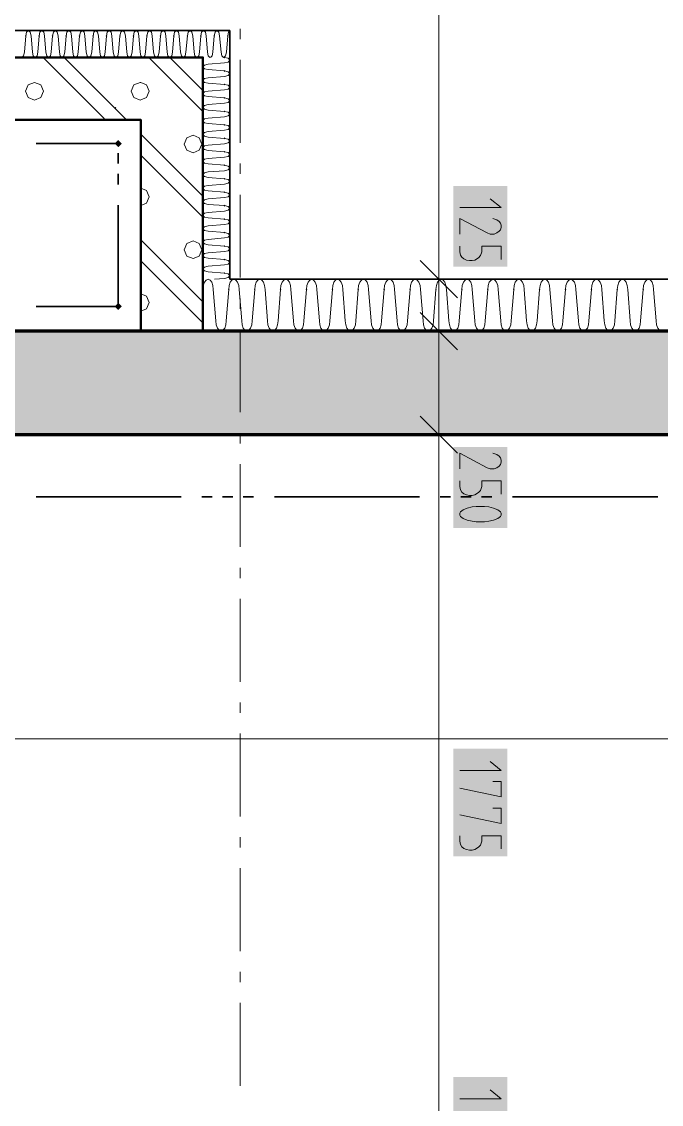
# Model space of a CAD drawing. Header units: millimetres. Extents: x 0 to 594, y 0 to 420.
# Drawn here: x 441.04 to 453.58, y 183.05 to 204.27 of the extents above; entities that cross this region are included whole.
import ezdxf

# ---------------------------------------------------------------- set-up
doc = ezdxf.new("R2010")
doc.units = ezdxf.units.MM
doc.header["$LTSCALE"] = 8
for name, color, linetype in [('PDF_Instalacni prizdivky', 7, 'Continuous'), ('PDF_Koty delkove', 7, 'Continuous'), ('PDF_Obecne 0.25', 7, 'Continuous'), ('PDF_Osy hlavni', 7, 'Continuous'), ('PDF_Pozarni useky', 3, 'Continuous'), ('PDF_Rampy', 7, 'Continuous'), ('PDF_Steny sendvic', 7, 'Continuous'), ('PDF_Steny vnitrni', 7, 'Continuous'), ('PDF_Zatepleni', 7, 'Continuous')]:
    doc.layers.add(name, color=color, linetype=linetype)

msp = doc.modelspace()

# ---------------------------------------------------------------- linework, layer by layer
at = {"layer": 'PDF_Instalacni prizdivky', "lineweight": 50}
msp.add_lwpolyline([(430.45, 202.353), (443.371, 202.353), (443.371, 198.208), (444.59, 198.208), (444.59, 199.224), (444.59, 203.572), (443.371, 203.572), (430.45, 203.572)], dxfattribs=at)
at = {"layer": 'PDF_Instalacni prizdivky', "lineweight": 9}
for points in [[(441.458, 203.572), (442.636, 202.393), (442.677, 202.353)], [(441.872, 203.572), (442.843, 202.601)], [(443.53, 203.572), (444.59, 202.511)], [(443.944, 203.572), (444.59, 202.926)], [(441.412, 203.034), (441.289, 203.085), (441.166, 203.034), (441.115, 202.911), (441.166, 202.788), (441.289, 202.737)], [(441.289, 202.737), (441.412, 202.788), (441.463, 202.911), (441.412, 203.034)], [(443.371, 203.081), (443.361, 203.085), (443.238, 203.034), (443.187, 202.911), (443.238, 202.788), (443.361, 202.737), (443.371, 202.742)], [(443.371, 202.742), (443.484, 202.788), (443.535, 202.911), (443.484, 203.034), (443.371, 203.081)], [(442.843, 202.601), (443.05, 202.393)], [(443.05, 202.393), (443.091, 202.353)], [(443.371, 202.072), (444.59, 200.853)], [(443.371, 201.658), (444.59, 200.439)], [(443.371, 200.669), (443.484, 200.716), (443.535, 200.839), (443.484, 200.962), (443.371, 201.009)], [(443.371, 200), (444.59, 198.781)], [(443.371, 199.586), (444.59, 198.367)], [(443.371, 198.597), (443.484, 198.644), (443.535, 198.767), (443.484, 198.89), (443.371, 198.937)]]:
    msp.add_lwpolyline(points, dxfattribs=at)
for points in [[(444.397, 201.701), (444.52, 201.752), (444.571, 201.875), (444.52, 201.998), (444.397, 202.049), (444.274, 201.998), (444.223, 201.875), (444.274, 201.752)], [(444.397, 199.629), (444.52, 199.68), (444.571, 199.803), (444.52, 199.926), (444.397, 199.977), (444.274, 199.926), (444.223, 199.803), (444.274, 199.68)]]:
    msp.add_lwpolyline(points, close=True, dxfattribs=at)
at = {"layer": 'PDF_Instalacni prizdivky', "lineweight": 9, "transparency": 33554559}
msp.add_solid([(442.874, 202.604), (442.892, 202.586), (442.856, 202.586), (442.874, 202.568)], dxfattribs=at)
at = {"layer": 'PDF_Koty delkove', "lineweight": 18}
for points in [[(449.22, 301.251), (449.22, 300.784), (449.22, 298), (449.22, 260.66), (449.22, 260.009), (449.22, 199.224), (449.22, 198.208), (449.22, 196.177), (449.22, 181.752), (449.22, 180.94), (449.22, 149.166), (449.22, 145.956), (449.22, 144.087)], [(449.626, 200.63), (450.439, 200.63), (450.222, 200.803)], [(449.626, 200.11), (449.626, 200.413), (450.168, 200.131), (450.222, 200.11), (450.304, 200.11), (450.357, 200.131), (450.398, 200.164), (450.426, 200.196), (450.439, 200.24), (450.439, 200.283), (450.426, 200.326), (450.398, 200.359), (450.357, 200.391), (450.277, 200.413)], [(450.439, 199.611), (450.439, 199.871), (450.06, 199.871), (450.06, 199.762), (450.032, 199.687), (449.992, 199.643), (449.924, 199.601), (449.871, 199.59), (449.816, 199.59), (449.762, 199.601), (449.708, 199.622), (449.667, 199.655), (449.64, 199.697), (449.626, 199.762)], [(449.626, 199.762), (449.626, 199.871)], [(448.854, 199.59), (449.585, 198.858)], [(448.61, 199.224), (449.22, 199.224), (449.829, 199.224)], [(448.854, 198.574), (449.585, 197.843)], [(448.61, 198.208), (449.22, 198.208), (449.829, 198.208)], [(448.854, 196.542), (449.585, 195.811)], [(448.61, 196.177), (449.22, 196.177), (449.829, 196.177)], [(449.626, 195.507), (449.626, 195.811), (450.168, 195.529), (450.222, 195.507), (450.304, 195.507), (450.357, 195.529), (450.398, 195.561), (450.426, 195.594), (450.439, 195.637), (450.439, 195.68), (450.426, 195.724), (450.398, 195.756), (450.357, 195.789), (450.277, 195.811)], [(450.439, 195.009), (450.439, 195.269), (450.06, 195.269), (450.06, 195.16), (450.032, 195.085), (449.992, 195.041), (449.924, 194.998), (449.871, 194.987), (449.816, 194.987), (449.762, 194.998), (449.708, 195.02), (449.667, 195.052), (449.64, 195.095), (449.626, 195.16), (449.626, 195.269)], [(449.952, 194.467), (450.114, 194.467), (450.195, 194.478), (450.29, 194.5), (450.371, 194.532), (450.426, 194.575), (450.439, 194.597), (450.439, 194.64), (450.426, 194.662), (450.371, 194.705), (450.29, 194.738), (450.195, 194.76), (450.114, 194.771), (449.952, 194.771), (449.871, 194.76), (449.775, 194.738), (449.694, 194.705), (449.64, 194.662), (449.626, 194.64), (449.626, 194.597), (449.64, 194.575), (449.694, 194.532), (449.775, 194.5)], [(449.775, 194.5), (449.871, 194.478), (449.952, 194.467)], [(338.895, 190.215), (385.633, 190.215), (388.071, 190.215), (409.525, 190.215), (411.963, 190.215), (414.807, 190.215), (415.62, 190.215), (419.683, 190.215), (455.927, 190.215), (457.958, 190.215), (459.137, 190.215)], [(449.626, 189.593), (450.439, 189.593), (450.222, 189.766)], [(450.277, 189.376), (450.439, 189.376), (450.439, 189.073), (449.626, 189.246)], [(450.277, 188.856), (450.439, 188.856), (450.439, 188.553), (449.626, 188.725)], [(450.439, 188.054), (450.439, 188.314), (450.06, 188.314), (450.06, 188.205), (450.032, 188.13), (449.992, 188.086), (449.924, 188.044), (449.871, 188.032), (449.816, 188.032), (449.762, 188.044), (449.708, 188.065), (449.667, 188.097), (449.64, 188.14), (449.626, 188.205), (449.626, 188.314)], [(449.626, 183.158), (450.439, 183.158), (450.222, 183.331)]]:
    msp.add_lwpolyline(points, dxfattribs=at)
at = {"layer": 'PDF_Koty delkove', "color": 7, "lineweight": 18, "true_color": 0xffffff, "transparency": 33554559}
for points in [[(449.504, 201.055), (449.504, 199.468), (450.561, 201.055), (450.561, 199.468)], [(449.504, 195.933), (449.504, 194.346), (450.561, 195.933), (450.561, 194.346)], [(449.504, 190.018), (449.504, 187.911), (450.561, 190.018), (450.561, 187.911)], [(449.504, 183.583), (449.504, 181.996), (450.561, 183.583), (450.561, 181.996)]]:
    msp.add_solid(points, dxfattribs=at)
at = {"layer": 'PDF_Obecne 0.25', "lineweight": 25}
msp.add_lwpolyline([(443.29, 204.1), (443.29, 204.1)], dxfattribs=at)
at = {"layer": 'PDF_Osy hlavni', "lineweight": 18}
for points in [[(445.322, 204.133), (445.322, 203.929)], [(445.322, 204.133), (445.322, 203.929)], [(445.322, 203.523), (445.322, 201.898)], [(445.322, 203.523), (445.322, 201.898)], [(445.322, 201.491), (445.322, 201.288)], [(445.322, 201.491), (445.322, 201.288)], [(445.322, 200.882), (445.322, 199.257)], [(445.322, 200.882), (445.322, 199.257)], [(445.322, 198.85), (445.322, 198.647)], [(445.322, 198.85), (445.322, 198.647)], [(445.322, 198.241), (445.322, 196.616)], [(445.322, 198.241), (445.322, 196.616)], [(445.322, 196.006), (445.322, 196.209), (445.322, 196.006)], [(445.322, 193.975), (445.322, 195.6), (445.322, 193.975)], [(445.322, 193.365), (445.322, 193.568), (445.322, 193.365)], [(445.322, 192.959), (445.322, 191.334)], [(445.322, 192.959), (445.322, 191.334)], [(445.322, 190.724), (445.322, 190.927), (445.322, 190.724)], [(445.322, 190.318), (445.322, 188.692)], [(445.322, 190.318), (445.322, 188.692)], [(445.322, 188.286), (445.322, 188.083), (445.322, 188.286)], [(445.322, 187.677), (445.322, 186.051), (445.322, 187.677)], [(445.322, 185.645), (445.322, 185.442), (445.322, 185.645)], [(445.322, 183.41), (445.322, 185.036), (445.322, 183.41)]]:
    msp.add_lwpolyline(points, dxfattribs=at)
at = {"layer": 'PDF_Pozarni useky', "lineweight": 35}
for points in [[(441.319, 201.885), (442.93, 201.885)], [(442.93, 201.695), (442.93, 201.491)], [(442.93, 201.288), (442.93, 201.085)], [(442.93, 200.679), (442.93, 198.691), (441.319, 198.691)], [(441.319, 194.958), (444.163, 194.958)], [(444.57, 194.958), (444.773, 194.958)], [(444.976, 194.958), (445.179, 194.958)], [(445.382, 194.958), (445.585, 194.958)], [(445.992, 194.958), (448.836, 194.958)], [(449.242, 194.958), (449.445, 194.958)], [(449.649, 194.958), (449.852, 194.958)], [(450.055, 194.958), (450.258, 194.958)], [(450.664, 194.958), (453.509, 194.958)]]:
    msp.add_lwpolyline(points, dxfattribs=at)
at = {"layer": 'PDF_Pozarni useky', "lineweight": 35, "transparency": 33554559}
for points in [[(442.93, 201.956), (443.001, 201.885), (442.859, 201.885), (442.93, 201.814)], [(442.859, 201.885), (442.93, 201.956), (442.93, 201.814), (443.001, 201.885)], [(442.93, 198.762), (443.001, 198.691), (442.859, 198.691), (442.93, 198.62)], [(442.859, 198.691), (442.93, 198.762), (442.93, 198.62), (443.001, 198.691)]]:
    msp.add_solid(points, dxfattribs=at)
at = {"layer": 'PDF_Rampy', "lineweight": 25}
msp.add_lwpolyline([(444.59, 203.572), (444.59, 199.224)], dxfattribs=at)
at = {"layer": 'PDF_Steny sendvic', "lineweight": 35}
for points in [[(445.119, 203.572), (445.119, 204.1), (429.231, 204.1), (429.231, 203.572), (430.45, 203.572), (443.371, 203.572), (444.59, 203.572), (444.59, 199.224)], [(445.119, 199.224), (445.119, 203.572)]]:
    msp.add_lwpolyline(points, dxfattribs=at)
at = {"layer": 'PDF_Steny sendvic', "lineweight": 9}
for points in [[(441.222, 203.994), (441.206, 204.069), (441.169, 204.1), (441.132, 204.069), (441.116, 203.994)], [(441.486, 203.994), (441.471, 204.069), (441.433, 204.1), (441.396, 204.069), (441.38, 203.994)], [(441.75, 203.994), (441.735, 204.069), (441.697, 204.1), (441.66, 204.069), (441.644, 203.994)], [(442.014, 203.994), (441.999, 204.069), (441.961, 204.1), (441.924, 204.069), (441.909, 203.994)], [(442.278, 203.994), (442.263, 204.069), (442.226, 204.1), (442.188, 204.069), (442.173, 203.994)], [(442.542, 203.994), (442.527, 204.069), (442.49, 204.1), (442.452, 204.069), (442.437, 203.994)], [(442.754, 204.1), (442.716, 204.069), (442.701, 203.994)], [(442.807, 203.994), (442.791, 204.069), (442.754, 204.1)], [(443.071, 203.994), (443.055, 204.069), (443.018, 204.1), (442.981, 204.069), (442.965, 203.994)], [(443.335, 203.994), (443.319, 204.069), (443.282, 204.1), (443.245, 204.069), (443.229, 203.994)], [(443.546, 204.1), (443.509, 204.069), (443.493, 203.994)], [(443.599, 203.994), (443.583, 204.069), (443.546, 204.1)], [(443.863, 203.994), (443.848, 204.069), (443.81, 204.1), (443.773, 204.069), (443.757, 203.994)], [(444.127, 203.994), (444.112, 204.069), (444.074, 204.1), (444.037, 204.069), (444.021, 203.994)], [(444.301, 204.069), (444.286, 203.994)], [(444.338, 204.1), (444.301, 204.069)], [(444.391, 203.994), (444.376, 204.069), (444.338, 204.1)], [(444.603, 204.1), (444.565, 204.069), (444.55, 203.994)], [(444.655, 203.994), (444.64, 204.069), (444.603, 204.1)], [(444.867, 204.1), (444.829, 204.069), (444.814, 203.994)], [(444.904, 204.069), (444.867, 204.1)], [(444.919, 203.994), (444.904, 204.069)], [(445.119, 204.09), (445.093, 204.069), (445.078, 203.994)], [(441.09, 203.677), (441.116, 203.994)], [(441.222, 203.994), (441.248, 203.677)], [(441.354, 203.677), (441.38, 203.994)], [(441.486, 203.994), (441.512, 203.677)], [(441.618, 203.677), (441.644, 203.994)], [(441.75, 203.994), (441.776, 203.677)], [(441.882, 203.677), (441.909, 203.994)], [(442.014, 203.994), (442.04, 203.677)], [(442.147, 203.677), (442.173, 203.994)], [(442.278, 203.994), (442.305, 203.677)], [(442.411, 203.677), (442.437, 203.994)], [(442.542, 203.994), (442.569, 203.677)], [(442.675, 203.677), (442.701, 203.994)], [(442.807, 203.994), (442.833, 203.677)], [(442.939, 203.677), (442.965, 203.994)], [(443.071, 203.994), (443.097, 203.677)], [(443.203, 203.677), (443.229, 203.994)], [(443.335, 203.994), (443.361, 203.677)], [(443.467, 203.677), (443.493, 203.994)], [(443.599, 203.994), (443.625, 203.677)], [(443.731, 203.677), (443.757, 203.994)], [(443.863, 203.994), (443.889, 203.677)], [(443.995, 203.677), (444.021, 203.994)], [(444.127, 203.994), (444.153, 203.677)], [(444.259, 203.677), (444.286, 203.994)], [(444.391, 203.994), (444.417, 203.677)], [(444.524, 203.677), (444.55, 203.994)], [(444.655, 203.994), (444.681, 203.677)], [(444.788, 203.677), (444.814, 203.994)], [(444.919, 203.994), (444.946, 203.677)], [(445.052, 203.677), (445.078, 203.994)], [(441.043, 203.572), (441.075, 203.602), (441.09, 203.677)], [(441.09, 203.677), (441.09, 203.677)], [(441.248, 203.677), (441.264, 203.602), (441.296, 203.572)], [(441.307, 203.572), (441.339, 203.602), (441.354, 203.677)], [(441.354, 203.677), (441.354, 203.677)], [(441.512, 203.677), (441.528, 203.602), (441.56, 203.572)], [(441.571, 203.572), (441.603, 203.602), (441.618, 203.677)], [(441.618, 203.677), (441.618, 203.677)], [(441.776, 203.677), (441.792, 203.602), (441.824, 203.572)], [(441.835, 203.572), (441.867, 203.602), (441.882, 203.677)], [(441.882, 203.677), (441.882, 203.677)], [(442.04, 203.677), (442.056, 203.602), (442.088, 203.572)], [(442.099, 203.572), (442.131, 203.602), (442.147, 203.677)], [(442.147, 203.677), (442.147, 203.677)], [(442.305, 203.677), (442.32, 203.602), (442.352, 203.572)], [(442.363, 203.572), (442.395, 203.602), (442.411, 203.677)], [(442.411, 203.677), (442.411, 203.677)], [(442.569, 203.677), (442.584, 203.602), (442.616, 203.572)], [(442.627, 203.572), (442.659, 203.602), (442.675, 203.677)], [(442.675, 203.677), (442.675, 203.677)], [(442.833, 203.677), (442.848, 203.602), (442.88, 203.572)], [(442.891, 203.572), (442.923, 203.602), (442.939, 203.677)], [(442.939, 203.677), (442.939, 203.677)], [(443.097, 203.677), (443.112, 203.602), (443.144, 203.572)], [(443.155, 203.572), (443.187, 203.602), (443.203, 203.677)], [(443.203, 203.677), (443.203, 203.677)], [(443.361, 203.677), (443.376, 203.602), (443.408, 203.572)], [(443.42, 203.572), (443.452, 203.602), (443.467, 203.677)], [(443.467, 203.677), (443.467, 203.677)], [(443.625, 203.677), (443.641, 203.602), (443.673, 203.572)], [(443.684, 203.572), (443.716, 203.602), (443.731, 203.677)], [(443.731, 203.677), (443.731, 203.677)], [(443.889, 203.677), (443.905, 203.602), (443.937, 203.572)], [(443.948, 203.572), (443.98, 203.602), (443.995, 203.677)], [(443.995, 203.677), (443.995, 203.677)], [(444.153, 203.677), (444.169, 203.602), (444.201, 203.572)], [(444.212, 203.572), (444.244, 203.602), (444.259, 203.677)], [(444.259, 203.677), (444.259, 203.677)], [(444.259, 203.677), (444.259, 203.677)], [(444.417, 203.677), (444.433, 203.602), (444.465, 203.572)], [(444.476, 203.572), (444.508, 203.602), (444.524, 203.677)], [(444.524, 203.677), (444.524, 203.677)], [(444.681, 203.677), (444.697, 203.602), (444.729, 203.572)], [(444.74, 203.572), (444.772, 203.602), (444.788, 203.677)], [(444.788, 203.677), (444.788, 203.677)], [(444.946, 203.677), (444.961, 203.602), (444.993, 203.572)], [(445.004, 203.572), (445.036, 203.602), (445.052, 203.677)], [(445.052, 203.677), (445.052, 203.677)], [(445.013, 203.466), (444.696, 203.44), (444.621, 203.424), (444.59, 203.392)], [(444.59, 203.381), (444.621, 203.349), (444.696, 203.334)], [(445.119, 203.519), (445.088, 203.556), (445.013, 203.572)], [(445.013, 203.466), (445.088, 203.482), (445.119, 203.519)], [(445.013, 203.202), (444.696, 203.176), (444.621, 203.16), (444.59, 203.128)], [(444.696, 203.334), (445.013, 203.308), (445.088, 203.292), (445.119, 203.255)], [(444.696, 203.334), (444.696, 203.334)], [(445.013, 203.202), (445.088, 203.217), (445.119, 203.255)], [(444.59, 203.117), (444.621, 203.085), (444.696, 203.07)], [(444.696, 203.07), (445.013, 203.043), (445.088, 203.028), (445.119, 202.991)], [(444.696, 203.07), (444.696, 203.07)], [(445.013, 202.938), (445.088, 202.953), (445.119, 202.991)], [(445.013, 202.938), (444.696, 202.912), (444.621, 202.896), (444.59, 202.864)], [(444.59, 202.853), (444.621, 202.821), (444.696, 202.806)], [(444.696, 202.806), (445.013, 202.779), (445.088, 202.764), (445.119, 202.727)], [(444.696, 202.806), (444.696, 202.806)], [(445.013, 202.674), (444.696, 202.648), (444.621, 202.632), (444.59, 202.6)], [(444.59, 202.589), (444.621, 202.557), (444.696, 202.541)], [(444.696, 202.541), (445.013, 202.515), (445.088, 202.5), (445.119, 202.462)], [(444.696, 202.541), (444.696, 202.541)], [(445.013, 202.674), (445.088, 202.689), (445.119, 202.727)], [(445.013, 202.41), (444.696, 202.383), (444.621, 202.368), (444.59, 202.336)], [(444.59, 202.325), (444.621, 202.293), (444.696, 202.277)], [(445.013, 202.41), (445.088, 202.425), (445.119, 202.462)], [(445.013, 202.145), (444.696, 202.119), (444.621, 202.104), (444.59, 202.072)], [(444.696, 202.277), (445.013, 202.251)], [(444.696, 202.277), (444.696, 202.277)], [(445.088, 202.236), (445.013, 202.251)], [(445.013, 202.145), (445.088, 202.161), (445.119, 202.198)], [(445.119, 202.198), (445.088, 202.236)], [(444.59, 202.061), (444.621, 202.029), (444.696, 202.013)], [(445.013, 201.881), (444.696, 201.855), (444.621, 201.84), (444.59, 201.808)], [(444.696, 202.013), (445.013, 201.987)], [(444.696, 202.013), (444.696, 202.013)], [(445.119, 201.934), (445.088, 201.972), (445.013, 201.987)], [(445.013, 201.881), (445.088, 201.897), (445.119, 201.934)], [(444.59, 201.797), (444.621, 201.765), (444.696, 201.749)], [(444.696, 201.749), (445.013, 201.723)], [(444.696, 201.749), (444.696, 201.749)], [(445.119, 201.67), (445.088, 201.707), (445.013, 201.723)], [(445.013, 201.617), (445.088, 201.633), (445.119, 201.67)], [(445.013, 201.617), (444.696, 201.591), (444.621, 201.576), (444.59, 201.544)], [(444.59, 201.532), (444.621, 201.501), (444.696, 201.485)], [(444.696, 201.485), (445.013, 201.459)], [(444.696, 201.485), (444.696, 201.485)], [(445.119, 201.406), (445.088, 201.443), (445.013, 201.459)], [(445.013, 201.353), (444.696, 201.327), (444.621, 201.311), (444.59, 201.28)], [(444.59, 201.268), (444.621, 201.236), (444.696, 201.221)], [(445.013, 201.353), (445.088, 201.369), (445.119, 201.406)], [(445.013, 201.089), (444.696, 201.063), (444.621, 201.047), (444.59, 201.015)], [(444.696, 201.221), (445.013, 201.195)], [(444.696, 201.221), (444.696, 201.221)], [(445.119, 201.142), (445.088, 201.179), (445.013, 201.195)], [(445.013, 201.089), (445.088, 201.105), (445.119, 201.142)], [(444.59, 201.004), (444.621, 200.972), (444.696, 200.957)], [(445.013, 200.825), (444.696, 200.799), (444.621, 200.783), (444.59, 200.751)], [(444.696, 200.957), (445.013, 200.931)], [(444.696, 200.957), (444.696, 200.957)], [(445.119, 200.878), (445.088, 200.915), (445.013, 200.931)], [(445.013, 200.825), (445.088, 200.84), (445.119, 200.878)], [(444.59, 200.74), (444.621, 200.708), (444.696, 200.693)], [(444.696, 200.693), (445.013, 200.667)], [(444.696, 200.693), (444.696, 200.693)], [(445.119, 200.614), (445.088, 200.651), (445.013, 200.667)], [(445.013, 200.561), (445.088, 200.576), (445.119, 200.614)], [(445.013, 200.561), (444.696, 200.535), (444.621, 200.519), (444.59, 200.487)], [(444.59, 200.476), (444.621, 200.444), (444.696, 200.429)], [(444.696, 200.429), (445.013, 200.402)], [(444.696, 200.429), (444.696, 200.429)], [(445.119, 200.35), (445.088, 200.387), (445.013, 200.402)], [(445.013, 200.297), (444.696, 200.271), (444.621, 200.255), (444.59, 200.223)], [(444.59, 200.212), (444.621, 200.18), (444.696, 200.164)], [(445.013, 200.297), (445.088, 200.312), (445.119, 200.35)], [(445.013, 200.033), (444.696, 200.006), (444.621, 199.991), (444.59, 199.959)], [(444.696, 200.164), (445.013, 200.138)], [(444.696, 200.164), (444.696, 200.164)], [(445.119, 200.085), (445.088, 200.123), (445.013, 200.138)], [(445.013, 200.033), (445.088, 200.048), (445.119, 200.085)], [(444.59, 199.948), (444.621, 199.916), (444.696, 199.9)], [(445.013, 199.769), (444.696, 199.742), (444.621, 199.727), (444.59, 199.695)], [(444.696, 199.9), (445.013, 199.874)], [(444.696, 199.9), (444.696, 199.9)], [(445.119, 199.821), (445.088, 199.859), (445.013, 199.874)], [(445.013, 199.769), (445.088, 199.784), (445.119, 199.821)], [(444.59, 199.684), (444.621, 199.652), (444.696, 199.636)], [(444.696, 199.636), (445.013, 199.61)], [(444.696, 199.636), (444.696, 199.636)], [(445.119, 199.557), (445.088, 199.595), (445.013, 199.61)], [(445.013, 199.504), (445.088, 199.52), (445.119, 199.557)], [(445.013, 199.504), (444.696, 199.478), (444.621, 199.463), (444.59, 199.431)], [(444.59, 199.42), (444.621, 199.388), (444.696, 199.372)], [(444.696, 199.372), (445.013, 199.346)], [(444.696, 199.372), (444.696, 199.372)], [(445.119, 199.293), (445.088, 199.33), (445.013, 199.346)], [(445.013, 199.24), (444.816, 199.224)], [(445.013, 199.24), (445.088, 199.256), (445.119, 199.293)], [(445.119, 199.293), (445.119, 199.293)]]:
    msp.add_lwpolyline(points, dxfattribs=at)
at = {"layer": 'PDF_Steny sendvic', "lineweight": 9, "transparency": 33554559}
for points in [[(441.116, 204.013), (441.135, 203.994), (441.098, 203.994), (441.116, 203.976)], [(441.38, 204.013), (441.399, 203.994), (441.362, 203.994), (441.38, 203.976)], [(441.644, 204.013), (441.663, 203.994), (441.626, 203.994), (441.644, 203.976)], [(441.909, 204.013), (441.927, 203.994), (441.89, 203.994), (441.909, 203.976)], [(442.173, 204.013), (442.191, 203.994), (442.154, 203.994), (442.173, 203.976)], [(442.437, 204.013), (442.455, 203.994), (442.419, 203.994), (442.437, 203.976)], [(442.701, 204.013), (442.719, 203.994), (442.683, 203.994), (442.701, 203.976)], [(442.965, 204.013), (442.983, 203.994), (442.947, 203.994), (442.965, 203.976)], [(443.229, 204.013), (443.247, 203.994), (443.211, 203.994), (443.229, 203.976)], [(443.493, 204.013), (443.512, 203.994), (443.475, 203.994), (443.493, 203.976)], [(443.757, 204.013), (443.776, 203.994), (443.739, 203.994), (443.757, 203.976)], [(444.021, 204.013), (444.04, 203.994), (444.003, 203.994), (444.021, 203.976)], [(444.286, 204.013), (444.304, 203.994), (444.267, 203.994), (444.286, 203.976)], [(444.55, 204.013), (444.568, 203.994), (444.531, 203.994), (444.55, 203.976)], [(444.814, 204.013), (444.832, 203.994), (444.796, 203.994), (444.814, 203.976)], [(445.078, 204.013), (445.096, 203.994), (445.06, 203.994), (445.078, 203.976)], [(445.031, 203.572), (445.013, 203.553), (444.995, 203.572)], [(445.013, 203.326), (445.031, 203.308), (444.995, 203.308), (445.013, 203.289)], [(445.013, 203.062), (445.031, 203.043), (444.995, 203.043), (445.013, 203.025)], [(445.013, 202.798), (445.031, 202.779), (444.995, 202.779), (445.013, 202.761)], [(445.013, 202.534), (445.031, 202.515), (444.995, 202.515), (445.013, 202.497)], [(445.013, 202.269), (445.031, 202.251), (444.995, 202.251), (445.013, 202.233)], [(445.013, 202.005), (445.031, 201.987), (444.995, 201.987), (445.013, 201.969)], [(445.013, 201.741), (445.031, 201.723), (444.995, 201.723), (445.013, 201.705)], [(445.013, 201.477), (445.031, 201.459), (444.995, 201.459), (445.013, 201.441)], [(445.013, 201.213), (445.031, 201.195), (444.995, 201.195), (445.013, 201.176)], [(445.013, 200.949), (445.031, 200.931), (444.995, 200.931), (445.013, 200.912)], [(445.013, 200.685), (445.031, 200.667), (444.995, 200.667), (445.013, 200.648)], [(445.013, 200.421), (445.031, 200.402), (444.995, 200.402), (445.013, 200.384)], [(445.013, 200.157), (445.031, 200.138), (444.995, 200.138), (445.013, 200.12)], [(445.013, 199.892), (445.031, 199.874), (444.995, 199.874), (445.013, 199.856)], [(445.013, 199.628), (445.031, 199.61), (444.995, 199.61), (445.013, 199.592)], [(445.013, 199.364), (445.031, 199.346), (444.995, 199.346), (445.013, 199.328)]]:
    msp.add_solid(points, dxfattribs=at)
at = {"layer": 'PDF_Steny vnitrni', "lineweight": 70}
msp.add_lwpolyline([(385.633, 149.166), (385.633, 149.166), (385.633, 147.134), (455.927, 147.134), (457.958, 147.134), (457.958, 198.208), (455.927, 198.208), (444.59, 198.208), (443.371, 198.208), (430.45, 198.208), (430.45, 198.005), (430.45, 196.177), (455.927, 196.177)], dxfattribs=at)
at = {"layer": 'PDF_Steny vnitrni', "color": 9, "lineweight": 9, "true_color": 0xc0c0c0, "transparency": 33554559}
msp.add_solid([(455.927, 198.208), (430.45, 198.208), (455.927, 196.177), (430.45, 196.177)], dxfattribs=at)
at = {"layer": 'PDF_Zatepleni', "lineweight": 9}
for points in [[(444.692, 199.224), (444.653, 199.209), (444.62, 199.165), (444.598, 199.099), (444.59, 199.021)], [(444.793, 199.021), (444.786, 199.099), (444.764, 199.165), (444.731, 199.209), (444.692, 199.224)], [(445.048, 198.411), (445.098, 199.021), (445.106, 199.099), (445.128, 199.165), (445.161, 199.209), (445.2, 199.224)], [(445.301, 199.021), (445.294, 199.099), (445.272, 199.165), (445.239, 199.209), (445.2, 199.224)], [(445.708, 199.224), (445.669, 199.209), (445.636, 199.165), (445.614, 199.099), (445.606, 199.021)], [(445.809, 199.021), (445.802, 199.099), (445.779, 199.165), (445.747, 199.209), (445.708, 199.224)], [(446.064, 198.411), (446.114, 199.021), (446.122, 199.099), (446.144, 199.165), (446.177, 199.209), (446.216, 199.224)], [(446.317, 199.021), (446.309, 199.099), (446.287, 199.165), (446.254, 199.209), (446.216, 199.224)], [(446.723, 199.224), (446.685, 199.209), (446.652, 199.165), (446.63, 199.099), (446.622, 199.021)], [(446.825, 199.021), (446.817, 199.099), (446.795, 199.165), (446.762, 199.209), (446.723, 199.224)], [(447.231, 199.224), (447.193, 199.209), (447.16, 199.165), (447.138, 199.099), (447.13, 199.021)], [(447.333, 199.021), (447.325, 199.099), (447.303, 199.165), (447.27, 199.209), (447.231, 199.224)], [(447.739, 199.224), (447.7, 199.209), (447.667, 199.165), (447.645, 199.099), (447.638, 199.021)], [(447.841, 199.021), (447.833, 199.099), (447.811, 199.165), (447.778, 199.209), (447.739, 199.224)], [(448.247, 199.224), (448.208, 199.209), (448.175, 199.165), (448.153, 199.099), (448.146, 199.021)], [(448.349, 199.021), (448.341, 199.099), (448.319, 199.165), (448.286, 199.209), (448.247, 199.224)], [(448.755, 199.224), (448.716, 199.209), (448.683, 199.165), (448.661, 199.099), (448.654, 199.021)], [(448.857, 199.021), (448.849, 199.099), (448.827, 199.165), (448.794, 199.209), (448.755, 199.224)], [(449.263, 199.224), (449.224, 199.209), (449.191, 199.165), (449.169, 199.099), (449.161, 199.021)], [(449.365, 199.021), (449.357, 199.099), (449.335, 199.165), (449.302, 199.209), (449.263, 199.224)], [(449.771, 199.224), (449.732, 199.209), (449.699, 199.165), (449.677, 199.099), (449.669, 199.021)], [(449.872, 199.021), (449.865, 199.099), (449.843, 199.165), (449.81, 199.209), (449.771, 199.224)], [(450.279, 199.224), (450.24, 199.209), (450.207, 199.165), (450.185, 199.099), (450.177, 199.021)], [(450.38, 199.021), (450.373, 199.099), (450.351, 199.165), (450.318, 199.209), (450.279, 199.224)], [(450.858, 199.165), (450.826, 199.209), (450.787, 199.224), (450.748, 199.209), (450.715, 199.165), (450.693, 199.099), (450.685, 199.021)], [(450.888, 199.021), (450.881, 199.099), (450.858, 199.165)], [(451.396, 199.021), (451.388, 199.099), (451.366, 199.165), (451.333, 199.209), (451.295, 199.224), (451.256, 199.209), (451.223, 199.165), (451.201, 199.099), (451.193, 199.021)], [(451.904, 199.021), (451.896, 199.099), (451.874, 199.165), (451.841, 199.209), (451.802, 199.224), (451.764, 199.209), (451.731, 199.165), (451.709, 199.099), (451.701, 199.021)], [(452.412, 199.021), (452.404, 199.099), (452.382, 199.165), (452.349, 199.209), (452.31, 199.224), (452.272, 199.209), (452.239, 199.165), (452.217, 199.099), (452.209, 199.021)], [(452.818, 199.224), (452.779, 199.209), (452.746, 199.165), (452.724, 199.099), (452.717, 199.021)], [(452.92, 199.021), (452.912, 199.099), (452.89, 199.165), (452.857, 199.209), (452.818, 199.224)], [(453.428, 199.021), (453.42, 199.099), (453.398, 199.165), (453.365, 199.209), (453.326, 199.224), (453.287, 199.209), (453.254, 199.165), (453.232, 199.099), (453.225, 199.021)], [(444.793, 199.021), (444.844, 198.411)], [(445.301, 199.021), (445.352, 198.411)], [(445.556, 198.411), (445.606, 199.021)], [(445.809, 199.021), (445.86, 198.411)], [(446.317, 199.021), (446.367, 198.411)], [(446.572, 198.411), (446.622, 199.021)], [(446.825, 199.021), (446.875, 198.411)], [(447.08, 198.411), (447.13, 199.021)], [(447.333, 199.021), (447.383, 198.411)], [(447.587, 198.411), (447.638, 199.021)], [(447.841, 199.021), (447.891, 198.411)], [(448.095, 198.411), (448.146, 199.021)], [(448.349, 199.021), (448.399, 198.411)], [(448.603, 198.411), (448.654, 199.021)], [(448.857, 199.021), (448.907, 198.411)], [(449.111, 198.411), (449.161, 199.021)], [(449.365, 199.021), (449.415, 198.411)], [(449.619, 198.411), (449.669, 199.021)], [(449.872, 199.021), (449.923, 198.411)], [(450.127, 198.411), (450.177, 199.021)], [(450.38, 199.021), (450.431, 198.411)], [(450.635, 198.411), (450.685, 199.021)], [(450.888, 199.021), (450.939, 198.411)], [(451.143, 198.411), (451.193, 199.021)], [(451.396, 199.021), (451.446, 198.411)], [(451.651, 198.411), (451.701, 199.021)], [(451.904, 199.021), (451.954, 198.411)], [(452.158, 198.411), (452.209, 199.021)], [(452.412, 199.021), (452.462, 198.411)], [(452.666, 198.411), (452.717, 199.021)], [(452.92, 199.021), (452.97, 198.411)], [(453.174, 198.411), (453.225, 199.021)], [(453.428, 199.021), (453.478, 198.411)], [(444.844, 198.411), (444.852, 198.333), (444.874, 198.267), (444.907, 198.223), (444.935, 198.208)], [(444.957, 198.208), (444.985, 198.223), (445.018, 198.267), (445.04, 198.333), (445.048, 198.411)], [(445.048, 198.411), (445.048, 198.411)], [(445.352, 198.411), (445.359, 198.333), (445.382, 198.267), (445.415, 198.223), (445.443, 198.208)], [(445.464, 198.208), (445.493, 198.223), (445.526, 198.267), (445.548, 198.333), (445.556, 198.411)], [(445.556, 198.411), (445.556, 198.411)], [(445.86, 198.411), (445.867, 198.333), (445.889, 198.267), (445.923, 198.223), (445.951, 198.208)], [(445.972, 198.208), (446.001, 198.223), (446.034, 198.267), (446.056, 198.333), (446.064, 198.411)], [(446.064, 198.411), (446.064, 198.411)], [(446.367, 198.411), (446.375, 198.333), (446.397, 198.267), (446.43, 198.223), (446.459, 198.208)], [(446.48, 198.208), (446.509, 198.223), (446.542, 198.267), (446.564, 198.333), (446.572, 198.411)], [(446.572, 198.411), (446.572, 198.411)], [(446.875, 198.411), (446.883, 198.333), (446.905, 198.267), (446.938, 198.223), (446.967, 198.208)], [(446.988, 198.208), (447.017, 198.223), (447.05, 198.267), (447.072, 198.333), (447.08, 198.411)], [(447.08, 198.411), (447.08, 198.411)], [(447.383, 198.411), (447.391, 198.333), (447.413, 198.267), (447.446, 198.223), (447.475, 198.208)], [(447.496, 198.208), (447.524, 198.223), (447.558, 198.267), (447.58, 198.333), (447.587, 198.411)], [(447.587, 198.411), (447.587, 198.411)], [(447.891, 198.411), (447.899, 198.333), (447.921, 198.267), (447.954, 198.223), (447.983, 198.208)], [(448.004, 198.208), (448.032, 198.223), (448.065, 198.267), (448.088, 198.333), (448.095, 198.411)], [(448.095, 198.411), (448.095, 198.411)], [(448.399, 198.411), (448.407, 198.333), (448.429, 198.267)], [(448.512, 198.208), (448.54, 198.223), (448.573, 198.267), (448.595, 198.333), (448.603, 198.411)], [(448.603, 198.411), (448.603, 198.411)], [(448.907, 198.411), (448.915, 198.333), (448.937, 198.267), (448.97, 198.223), (448.998, 198.208)], [(449.02, 198.208), (449.048, 198.223), (449.081, 198.267), (449.103, 198.333), (449.111, 198.411)], [(449.111, 198.411), (449.111, 198.411)], [(449.415, 198.411), (449.423, 198.333), (449.445, 198.267), (449.478, 198.223), (449.506, 198.208)], [(449.528, 198.208), (449.556, 198.223), (449.589, 198.267), (449.611, 198.333), (449.619, 198.411)], [(449.619, 198.411), (449.619, 198.411)], [(449.923, 198.411), (449.931, 198.333), (449.953, 198.267), (449.986, 198.223), (450.014, 198.208)], [(450.036, 198.208), (450.064, 198.223), (450.097, 198.267), (450.119, 198.333), (450.127, 198.411)], [(450.127, 198.411), (450.127, 198.411)], [(450.431, 198.411), (450.438, 198.333), (450.461, 198.267), (450.494, 198.223), (450.522, 198.208)], [(450.543, 198.208), (450.572, 198.223), (450.605, 198.267), (450.627, 198.333), (450.635, 198.411)], [(450.635, 198.411), (450.635, 198.411)], [(450.939, 198.411), (450.946, 198.333), (450.968, 198.267), (451.002, 198.223), (451.03, 198.208)], [(451.051, 198.208), (451.08, 198.223), (451.113, 198.267), (451.135, 198.333), (451.143, 198.411)], [(451.143, 198.411), (451.143, 198.411)], [(451.446, 198.411), (451.454, 198.333), (451.476, 198.267), (451.509, 198.223), (451.538, 198.208)], [(451.559, 198.208), (451.588, 198.223), (451.621, 198.267), (451.643, 198.333), (451.651, 198.411)], [(451.651, 198.411), (451.651, 198.411)], [(451.954, 198.411), (451.962, 198.333), (451.984, 198.267), (452.017, 198.223), (452.046, 198.208)], [(452.067, 198.208), (452.096, 198.223), (452.129, 198.267), (452.151, 198.333), (452.158, 198.411)], [(452.158, 198.411), (452.158, 198.411)], [(452.462, 198.411), (452.47, 198.333), (452.492, 198.267), (452.525, 198.223), (452.554, 198.208)], [(452.575, 198.208), (452.603, 198.223), (452.637, 198.267), (452.659, 198.333), (452.666, 198.411)], [(452.666, 198.411), (452.666, 198.411)], [(452.97, 198.411), (452.978, 198.333), (453, 198.267), (453.033, 198.223), (453.062, 198.208)], [(453.083, 198.208), (453.111, 198.223), (453.144, 198.267), (453.167, 198.333), (453.174, 198.411)], [(453.174, 198.411), (453.174, 198.411)], [(453.478, 198.411), (453.486, 198.333), (453.508, 198.267), (453.541, 198.223), (453.569, 198.208)], [(448.429, 198.267), (448.462, 198.223), (448.49, 198.208)]]:
    msp.add_lwpolyline(points, dxfattribs=at)
at = {"layer": 'PDF_Zatepleni', "lineweight": 35}
for points in [[(444.59, 199.224), (444.59, 198.208), (455.927, 198.208), (457.958, 198.208), (457.958, 147.134)], [(459.136, 147.134), (459.137, 147.134), (459.137, 199.224), (457.958, 199.224), (445.119, 199.224)]]:
    msp.add_lwpolyline(points, dxfattribs=at)
at = {"layer": 'PDF_Zatepleni', "lineweight": 9, "transparency": 33554559}
for points in [[(444.59, 199.039), (444.609, 199.021), (444.59, 199.003)], [(445.098, 199.039), (445.116, 199.021), (445.08, 199.021), (445.098, 199.003)], [(445.606, 199.039), (445.624, 199.021), (445.588, 199.021), (445.606, 199.003)], [(446.114, 199.039), (446.132, 199.021), (446.096, 199.021), (446.114, 199.003)], [(446.622, 199.039), (446.64, 199.021), (446.604, 199.021), (446.622, 199.003)], [(447.13, 199.039), (447.148, 199.021), (447.112, 199.021), (447.13, 199.003)], [(447.638, 199.039), (447.656, 199.021), (447.619, 199.021), (447.638, 199.003)], [(448.146, 199.039), (448.164, 199.021), (448.127, 199.021), (448.146, 199.003)], [(448.654, 199.039), (448.672, 199.021), (448.635, 199.021), (448.654, 199.003)], [(449.161, 199.039), (449.18, 199.021), (449.143, 199.021), (449.161, 199.003)], [(449.669, 199.039), (449.688, 199.021), (449.651, 199.021), (449.669, 199.003)], [(450.177, 199.039), (450.195, 199.021), (450.159, 199.021), (450.177, 199.003)], [(450.685, 199.039), (450.703, 199.021), (450.667, 199.021), (450.685, 199.003)], [(451.193, 199.039), (451.211, 199.021), (451.175, 199.021), (451.193, 199.003)], [(451.701, 199.039), (451.719, 199.021), (451.683, 199.021), (451.701, 199.003)], [(452.209, 199.039), (452.227, 199.021), (452.191, 199.021), (452.209, 199.003)], [(452.717, 199.039), (452.735, 199.021), (452.698, 199.021), (452.717, 199.003)], [(453.225, 199.039), (453.243, 199.021), (453.206, 199.021), (453.225, 199.003)]]:
    msp.add_solid(points, dxfattribs=at)

doc.saveas('drawing.dxf')
